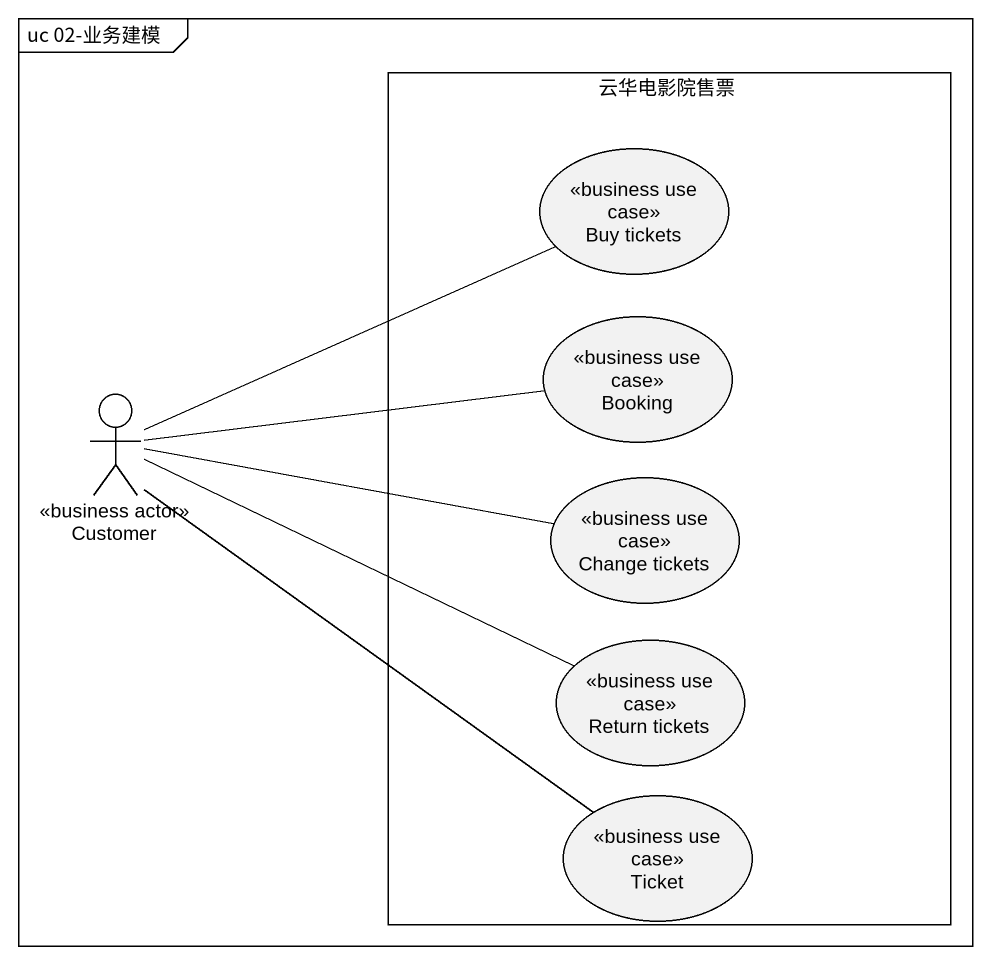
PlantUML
@startuml
mainframe uc 02-业务建模
rectangle 云华电影院售票 {
  usecase "Buy tickets" as Buy_tickets <<business use case>>
  usecase Booking <<business use case>>
  usecase "Change tickets" as Change_tickets <<business use case>>
  usecase "Return tickets" as Return_tickets <<business use case>>
  usecase Ticket <<business use case>>
}
actor Customer <<business actor>>
Customer -right- Buy_tickets
Customer -right- Booking
Customer -right- Change_tickets
Customer -right- Return_tickets
Customer -- Ticket
@enduml
